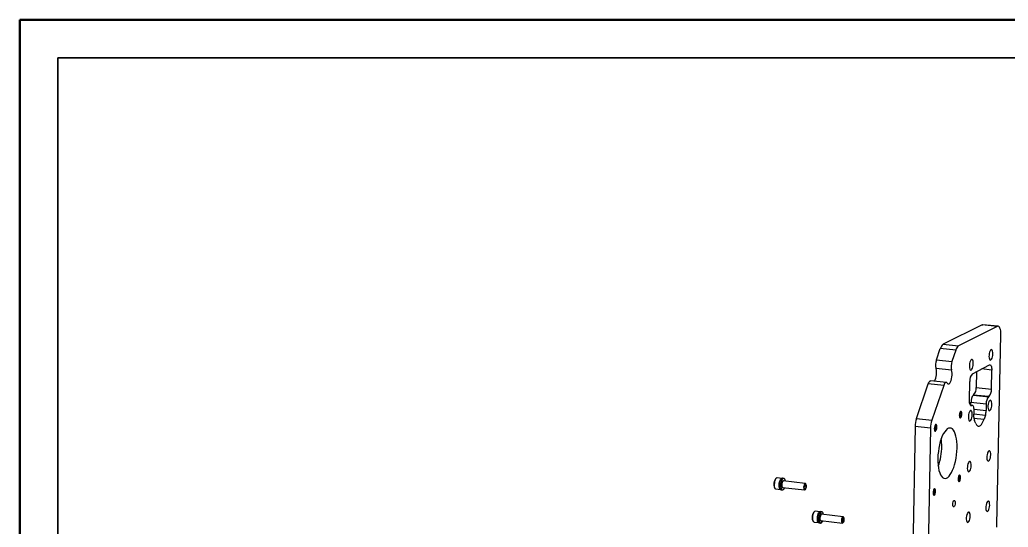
# Model space of a CAD drawing. Header units: millimetres. Extents: x 0 to 279, y 0 to 216.
# Drawn here: x 0 to 165, y 131.2 to 215.9 of the extents above; entities that cross this region are included whole.
import ezdxf

# ---------------------------------------------------------------- set-up
doc = ezdxf.new("R2010")
doc.units = ezdxf.units.MM
doc.layers.add('PAGE_BORDER', color=7, linetype='Continuous')

msp = doc.modelspace()

# ---------------------------------------------------------------- linework, layer by layer
at = {"color": 7, "linetype": 'Continuous', "lineweight": 50}
for p, q in [((0, 0), (0, 215.9)), ((0, 215.9), (279.4, 215.9))]:
    msp.add_line(p, q, dxfattribs=at)
at = {"color": 7, "linetype": 'Continuous', "lineweight": 25}
for p, q in [((160.59, 164.97), (154.11, 161.75)), ((163.14, 164.71), (160.59, 164.97)), ((163.28, 164.74), (160.74, 165)), ((163.14, 164.71), (156.69, 161.48)), ((163.07, 131.66), (163.75, 163.34)), ((154.11, 161.75), (156.69, 161.48)), ((152.99, 159.13), (153.63, 161.01)), ((156.21, 160.74), (153.63, 161.01)), ((156.21, 160.74), (155.57, 158.86)), ((152.99, 159.13), (155.57, 158.86)), ((155.51, 157.42), (152.93, 157.69)), ((158.98, 156.81), (161.84, 158.28)), ((159.67, 157.16), (159.61, 154.54)), ((162.16, 154.27), (162.23, 157.43)), ((149.63, 149.33), (151.63, 155.16)), ((154.21, 154.88), (151.63, 155.16)), ((154.61, 155.37), (152.03, 155.65)), ((158.48, 152.35), (158.55, 155.54)), ((154.21, 154.88), (152.22, 149.05)), ((159.61, 154.54), (162.16, 154.27)), ((158.74, 151.56), (158.75, 152.06)), ((158.75, 152.06), (161.3, 151.78)), ((159.16, 153.26), (159.18, 153.27)), ((159.16, 153.26), (161.71, 152.99)), ((161.73, 153), (159.18, 153.27)), ((161.3, 151.78), (161.28, 150.67)), ((161.73, 153), (161.71, 152.99)), ((158.99, 151.54), (158.64, 151.57)), ((158.9, 151.52), (158.87, 151.5)), ((159.24, 149.59), (159.27, 150.71)), ((149.63, 149.33), (152.22, 149.05)), ((159.54, 148.5), (159.34, 148.94)), ((161.15, 149.9), (160.93, 149.23)), ((149.41, 148.01), (149.01, 125.81)), ((152, 147.73), (149.41, 148.01)), ((152, 147.73), (151.58, 125.5)), ((126.22, 139.35), (126.14, 139.28)), ((127.16, 139.33), (126.38, 139.42)), ((127.51, 139.35), (127.29, 139.37)), ((131.09, 138.51), (127.39, 138.93)), ((125.98, 137.79), (126.04, 137.7)), ((126.18, 137.6), (126.96, 137.51)), ((127.07, 137.44), (127.29, 137.42)), ((127.27, 137.85), (130.97, 137.43)), ((131.11, 137.52), (131.19, 137.65)), ((131.26, 138.24), (131.21, 138.39)), ((132.61, 133.8), (132.53, 133.73)), ((133.54, 133.78), (132.76, 133.87)), ((133.88, 133.79), (133.66, 133.82)), ((132.36, 132.26), (132.42, 132.17)), ((132.55, 132.07), (133.33, 131.98)), ((133.63, 132.32), (137.29, 131.9)), ((137.42, 132.96), (133.76, 133.38)), ((137.42, 131.99), (137.51, 132.11)), ((137.58, 132.7), (137.52, 132.84)), ((133.44, 131.92), (133.66, 131.89))]:
    msp.add_line(p, q, dxfattribs=at)
at = {"color": 8, "linetype": 'Continuous', "lineweight": 25}
for p, q in [((162.23, 157.43), (160.53, 157.61)), ((158.67, 151.54), (158.9, 151.52)), ((158.69, 151.52), (158.87, 151.5)), ((159.26, 150.88), (161.28, 150.67)), ((159.25, 150.1), (161.15, 149.9)), ((159.25, 149.41), (160.93, 149.23))]:
    msp.add_line(p, q, dxfattribs=at)
at = {"color": 7, "linetype": 'Continuous', "lineweight": 25, "flags": 128}
for points in [[(160.59, 164.97), (160.72, 165), (160.74, 165)], [(163.75, 163.34), (163.74, 163.66), (163.71, 163.96), (163.66, 164.22), (163.59, 164.44), (163.49, 164.6), (163.38, 164.7), (163.27, 164.74), (163.14, 164.71)], [(162.4, 160.14), (162.4, 160.39), (162.36, 160.6), (162.3, 160.75), (162.21, 160.83), (162.12, 160.84), (162.02, 160.77), (161.93, 160.63), (161.85, 160.44), (161.79, 160.2), (161.76, 159.94), (161.75, 159.69), (161.78, 159.46), (161.83, 159.28), (161.9, 159.16), (161.99, 159.11), (162.08, 159.14), (162.18, 159.24), (162.27, 159.41), (162.34, 159.63), (162.38, 159.89), (162.4, 160.14)], [(159.14, 158.48), (159.13, 158.73), (159.09, 158.94), (159.03, 159.09), (158.95, 159.17), (158.85, 159.18), (158.75, 159.11), (158.66, 158.97), (158.58, 158.77), (158.52, 158.53), (158.48, 158.27), (158.48, 158.02), (158.5, 157.79), (158.55, 157.6), (158.63, 157.48), (158.72, 157.44), (158.82, 157.47), (158.91, 157.58), (159, 157.75), (159.07, 157.97), (159.12, 158.22), (159.14, 158.48)], [(154.77, 155.25), (154.87, 155.14), (154.98, 155.11), (155.1, 155.15), (155.22, 155.27), (155.34, 155.45), (155.43, 155.69), (155.51, 155.98), (155.57, 156.28), (155.6, 156.6), (155.59, 156.91), (155.56, 157.19), (155.51, 157.42)], [(161.84, 158.28), (161.92, 158.3), (162, 158.28), (162.06, 158.22), (162.12, 158.12), (162.17, 157.98), (162.2, 157.82), (162.22, 157.63), (162.23, 157.43)], [(151.63, 155.16), (151.69, 155.31), (151.76, 155.44), (151.83, 155.54), (151.9, 155.61), (151.98, 155.64), (152.03, 155.65)], [(154.77, 155.25), (154.71, 155.33), (154.64, 155.37), (154.56, 155.37), (154.49, 155.34), (154.41, 155.27), (154.34, 155.17), (154.27, 155.04), (154.21, 154.88)], [(158.87, 151.5), (158.79, 151.48), (158.72, 151.5), (158.65, 151.56), (158.59, 151.66), (158.54, 151.8), (158.51, 151.96), (158.49, 152.15), (158.48, 152.35)], [(162.23, 151.69), (162.22, 151.93), (162.18, 152.14), (162.12, 152.29), (162.04, 152.37), (161.94, 152.38), (161.84, 152.31), (161.75, 152.17), (161.67, 151.97), (161.61, 151.73), (161.58, 151.47), (161.57, 151.22), (161.6, 150.99), (161.65, 150.81), (161.72, 150.69), (161.81, 150.65), (161.91, 150.68), (162, 150.79), (162.09, 150.96), (162.16, 151.18), (162.21, 151.43), (162.23, 151.69)], [(157.22, 150.1), (157.21, 150.3), (157.16, 150.45), (157.1, 150.53), (157.02, 150.53), (156.94, 150.45), (156.87, 150.3), (156.82, 150.1), (156.8, 149.88), (156.81, 149.69), (156.85, 149.54), (156.92, 149.46), (157, 149.46), (157.08, 149.54), (157.15, 149.69), (157.2, 149.89), (157.22, 150.1)], [(157.1, 150.1), (157.09, 150.26), (157.05, 150.38), (157, 150.45), (156.94, 150.46)], [(158.97, 149.97), (158.96, 150.22), (158.92, 150.42), (158.86, 150.57), (158.77, 150.66), (158.68, 150.66), (158.58, 150.59), (158.49, 150.45), (158.41, 150.25), (158.35, 150.01), (158.31, 149.75), (158.31, 149.5), (158.33, 149.27), (158.38, 149.09), (158.46, 148.97), (158.55, 148.92), (158.64, 148.96), (158.74, 149.07), (158.83, 149.24), (158.9, 149.46), (158.95, 149.71), (158.97, 149.97)], [(159.27, 150.71), (159.26, 150.91), (159.24, 151.08), (159.21, 151.24), (159.17, 151.37), (159.11, 151.46), (159.04, 151.52), (158.97, 151.54), (158.9, 151.52)], [(156.85, 149.56), (156.85, 149.56), (156.91, 149.56), (156.98, 149.63), (157.04, 149.75), (157.08, 149.92), (157.1, 150.1)], [(159.54, 148.5), (159.67, 148.28), (159.81, 148.14), (159.97, 148.08), (160.14, 148.09), (160.31, 148.18), (160.48, 148.34), (160.64, 148.58), (160.79, 148.88), (160.93, 149.23)], [(153.05, 147.92), (153.04, 148.12), (152.99, 148.27), (152.93, 148.35), (152.85, 148.35), (152.76, 148.26), (152.69, 148.11), (152.64, 147.91), (152.62, 147.69), (152.64, 147.49), (152.68, 147.34), (152.74, 147.26), (152.83, 147.26), (152.91, 147.35), (152.98, 147.5), (153.03, 147.7), (153.05, 147.92)], [(152.67, 147.36), (152.67, 147.36), (152.74, 147.36), (152.81, 147.43), (152.87, 147.56), (152.91, 147.73), (152.93, 147.91)], [(152.93, 147.91), (152.92, 148.07), (152.88, 148.2), (152.82, 148.27), (152.77, 148.27)], [(156.43, 144.42), (156.42, 144.97), (156.39, 145.49), (156.33, 145.98), (156.24, 146.42), (156.12, 146.81), (155.98, 147.14), (155.82, 147.41), (155.64, 147.6), (155.44, 147.72), (155.23, 147.76), (155.02, 147.72), (154.8, 147.61), (154.58, 147.42), (154.36, 147.15), (154.16, 146.82), (153.96, 146.43), (153.79, 145.98), (153.63, 145.49), (153.49, 144.97), (153.38, 144.41), (153.3, 143.84), (153.24, 143.27), (153.22, 142.7), (153.22, 142.14), (153.26, 141.62), (153.32, 141.13), (153.41, 140.68), (153.53, 140.29), (153.67, 139.96), (153.84, 139.7), (154.02, 139.51), (154.21, 139.4), (154.42, 139.36), (154.64, 139.4), (154.86, 139.52), (155.08, 139.71), (155.29, 139.98), (155.49, 140.31), (155.69, 140.7), (155.86, 141.15), (156.02, 141.64), (156.15, 142.16), (156.26, 142.71), (156.35, 143.28), (156.4, 143.85), (156.43, 144.42)], [(162.05, 143.27), (162.04, 143.51), (162, 143.71), (161.94, 143.86), (161.86, 143.94), (161.76, 143.95), (161.67, 143.88), (161.58, 143.73), (161.5, 143.54), (161.44, 143.3), (161.4, 143.04), (161.4, 142.79), (161.42, 142.56), (161.47, 142.38), (161.54, 142.27), (161.63, 142.23), (161.73, 142.26), (161.82, 142.37), (161.91, 142.54), (161.98, 142.76), (162.03, 143.01), (162.05, 143.27)], [(158.79, 141.5), (158.78, 141.74), (158.75, 141.94), (158.68, 142.09), (158.6, 142.17), (158.51, 142.18), (158.41, 142.11), (158.31, 141.96), (158.23, 141.76), (158.17, 141.52), (158.14, 141.27), (158.13, 141.01), (158.16, 140.78), (158.21, 140.61), (158.28, 140.49), (158.37, 140.45), (158.47, 140.48), (158.57, 140.59), (158.66, 140.76), (158.73, 140.99), (158.77, 141.24), (158.79, 141.5)], [(126.38, 139.42), (126.37, 139.42), (126.26, 139.39), (126.15, 139.27), (126.06, 139.09), (125.98, 138.86), (125.93, 138.59), (125.91, 138.32)], [(126.73, 138.23), (126.75, 138.5), (126.8, 138.76), (126.88, 139), (126.97, 139.18), (127.08, 139.29), (127.15, 139.32)], [(127.29, 139.37), (127.25, 139.37), (127.14, 139.31), (127.03, 139.18), (126.94, 138.99), (126.86, 138.75), (126.81, 138.48), (126.79, 138.2)], [(127.77, 138.88), (127.74, 139.06), (127.67, 139.23), (127.57, 139.33), (127.47, 139.35), (127.36, 139.29), (127.25, 139.16), (127.15, 138.96), (127.08, 138.72), (127.03, 138.45), (127.01, 138.18)], [(127.53, 138.91), (127.47, 138.95), (127.39, 138.93), (127.3, 138.83), (127.24, 138.67), (127.19, 138.47), (127.17, 138.26)], [(157.01, 139.47), (156.99, 139.67), (156.95, 139.82), (156.89, 139.9), (156.81, 139.9), (156.73, 139.81), (156.66, 139.66), (156.61, 139.46), (156.59, 139.25), (156.6, 139.05), (156.64, 138.9), (156.71, 138.82), (156.79, 138.82), (156.87, 138.91), (156.94, 139.06), (156.99, 139.26), (157.01, 139.47)], [(156.63, 138.92), (156.64, 138.92), (156.7, 138.92), (156.77, 138.99), (156.83, 139.12), (156.87, 139.29), (156.88, 139.46)], [(156.88, 139.46), (156.87, 139.63), (156.84, 139.75), (156.79, 139.82), (156.76, 139.82)], [(125.91, 138.32), (125.92, 138.06), (125.97, 137.85), (126.04, 137.69), (126.13, 137.61), (126.18, 137.6)], [(126.95, 137.52), (126.95, 137.52), (126.86, 137.6), (126.79, 137.76), (126.74, 137.97), (126.73, 138.23)], [(126.79, 138.2), (126.8, 137.95), (126.85, 137.73), (126.92, 137.56), (127.01, 137.46), (127.07, 137.44)], [(127.01, 138.18), (127.02, 137.92), (127.07, 137.7), (127.14, 137.54), (127.23, 137.44), (127.33, 137.42), (127.44, 137.48), (127.55, 137.61), (127.65, 137.8), (127.65, 137.81)], [(127.17, 138.26), (127.18, 138.07), (127.23, 137.92), (127.29, 137.83), (127.37, 137.82), (127.41, 137.84)], [(131.21, 138.39), (131.19, 138.42), (131.12, 138.5), (131.04, 138.49), (130.96, 138.41), (130.89, 138.26), (130.84, 138.07), (130.82, 137.86), (130.83, 137.66), (130.88, 137.52), (130.94, 137.44), (131.03, 137.44), (131.11, 137.52)], [(131.29, 138.03), (131.28, 138.17), (131.25, 138.27), (131.2, 138.32), (131.15, 138.32), (131.09, 138.26), (131.04, 138.16), (131.01, 138.02), (130.99, 137.88), (131, 137.75), (131.03, 137.64), (131.08, 137.59), (131.14, 137.59), (131.19, 137.65), (131.24, 137.75), (131.28, 137.89), (131.29, 138.03)], [(152.85, 137.2), (152.83, 137.4), (152.79, 137.55), (152.72, 137.63), (152.64, 137.62), (152.56, 137.54), (152.49, 137.38), (152.44, 137.18), (152.42, 136.97), (152.43, 136.77), (152.48, 136.62), (152.54, 136.54), (152.62, 136.54), (152.7, 136.63), (152.78, 136.78), (152.83, 136.98), (152.85, 137.2)], [(152.47, 136.64), (152.47, 136.64), (152.54, 136.64), (152.61, 136.72), (152.67, 136.84), (152.71, 137.01), (152.72, 137.19)], [(152.72, 137.19), (152.71, 137.35), (152.68, 137.48), (152.62, 137.55), (152.57, 137.55)], [(155.7, 135.02), (155.72, 135.23), (155.77, 135.43), (155.84, 135.59), (155.92, 135.67), (156, 135.67), (156.06, 135.6), (156.1, 135.45), (156.11, 135.25), (156.09, 135.04), (156.05, 134.84), (155.98, 134.69), (155.9, 134.6), (155.82, 134.6), (155.75, 134.67), (155.71, 134.82), (155.7, 135.02)], [(161.87, 134.88), (161.86, 135.12), (161.82, 135.32), (161.76, 135.47), (161.68, 135.55), (161.59, 135.55), (161.49, 135.48), (161.4, 135.34), (161.32, 135.14), (161.26, 134.9), (161.23, 134.64), (161.22, 134.39), (161.25, 134.17), (161.3, 133.99), (161.37, 133.88), (161.46, 133.83), (161.55, 133.87), (161.65, 133.98), (161.73, 134.15), (161.8, 134.37), (161.85, 134.62), (161.87, 134.88)], [(132.76, 133.87), (132.75, 133.87), (132.64, 133.83), (132.54, 133.72), (132.44, 133.54), (132.37, 133.31), (132.32, 133.05), (132.3, 132.78)], [(133.11, 132.69), (133.13, 132.95), (133.18, 133.21), (133.25, 133.44), (133.35, 133.62), (133.45, 133.74), (133.52, 133.77)], [(133.66, 133.82), (133.62, 133.82), (133.51, 133.76), (133.41, 133.63), (133.31, 133.44), (133.24, 133.2), (133.19, 132.93), (133.17, 132.66)], [(134.13, 133.34), (134.09, 133.52), (134.02, 133.68), (133.94, 133.77), (133.83, 133.79), (133.73, 133.73), (133.62, 133.6), (133.53, 133.41), (133.45, 133.18), (133.41, 132.91), (133.39, 132.64)], [(158.62, 133.05), (158.61, 133.3), (158.57, 133.5), (158.51, 133.65), (158.43, 133.73), (158.33, 133.73), (158.24, 133.66), (158.14, 133.51), (158.06, 133.31), (158, 133.07), (157.97, 132.81), (157.96, 132.56), (157.99, 132.33), (158.04, 132.16), (158.11, 132.04), (158.2, 132), (158.3, 132.04), (158.4, 132.15), (158.48, 132.32), (158.56, 132.54), (158.6, 132.8), (158.62, 133.05)], [(132.3, 132.78), (132.31, 132.53), (132.35, 132.32), (132.43, 132.16), (132.52, 132.08), (132.55, 132.07)], [(133.33, 131.99), (133.33, 131.99), (133.23, 132.07), (133.16, 132.22), (133.12, 132.43), (133.11, 132.69)], [(133.17, 132.66), (133.18, 132.41), (133.22, 132.19), (133.29, 132.03), (133.38, 131.94), (133.44, 131.92)], [(133.39, 132.64), (133.4, 132.39), (133.44, 132.17), (133.51, 132.01), (133.6, 131.91), (133.7, 131.89), (133.81, 131.95), (133.91, 132.08), (134, 132.27), (134.01, 132.28)], [(133.9, 133.36), (133.83, 133.4), (133.75, 133.38), (133.67, 133.28), (133.61, 133.12), (133.56, 132.93), (133.54, 132.72)], [(133.54, 132.72), (133.55, 132.53), (133.6, 132.39), (133.66, 132.3), (133.74, 132.29), (133.78, 132.31)], [(137.52, 132.84), (137.51, 132.87), (137.44, 132.95), (137.36, 132.94), (137.28, 132.86), (137.21, 132.71), (137.16, 132.52), (137.14, 132.31), (137.16, 132.13), (137.2, 131.98), (137.27, 131.91), (137.35, 131.91), (137.42, 131.99)], [(137.6, 132.49), (137.6, 132.62), (137.57, 132.72), (137.52, 132.78), (137.47, 132.77), (137.41, 132.72), (137.36, 132.61), (137.33, 132.48), (137.32, 132.34), (137.32, 132.21), (137.35, 132.11), (137.4, 132.06), (137.45, 132.06), (137.51, 132.12), (137.56, 132.22), (137.59, 132.35), (137.6, 132.49)]]:
    msp.add_lwpolyline(points, dxfattribs=at)
at = {"color": 7, "linetype": 'Continuous', "lineweight": 25}
for centre, radius, start, end in [((154.89, 160.71), 1.29, 126.8942, 166.7789), ((157.47, 160.44), 1.3, 127.0842, 166.845), ((155.34, 158.31), 2.5, 160.8516, 194.4145), ((157.94, 158.04), 2.51, 160.9167, 194.2937), ((150.2, 156.95), 2.82, 330.8461, 15.2441), ((160.22, 155.68), 1.68, 137.5824, 184.9592), ((157.95, 154.4), 1.67, 317.7258, 4.8837), ((160.48, 154.13), 1.68, 317.9045, 4.833), ((160.34, 152.19), 1.59, 137.7249, 184.8837), ((162.89, 151.92), 1.6, 137.9035, 184.833), ((158.62, 150.71), 2.66, 342.1192, 359.01), ((153.86, 147.94), 4.45, 161.8507, 179.1666), ((156.48, 147.66), 4.48, 161.9128, 179.1304), ((160.82, 149.5), 1.58, 176.6152, 200.7202), ((144.88, 144.91), 8.98, 358.6282, 6.7525), ((143.57, 144.8), 10.3, 340.7805, 359.421), ((127.21, 138.45), 1.35, 142.0254, 184.2285), ((126.9, 138.27), 1.04, 175.6081, 207.3009), ((133.59, 132.91), 1.34, 142.0955, 184.1411), ((133.27, 132.73), 1.02, 175.459, 207.167), ((158.4, 131.76), 4.67, 353.1097, 358.7227)]:
    msp.add_arc(centre, radius, start, end, dxfattribs=at)
at = {"layer": 'PAGE_BORDER', "lineweight": 35}
for p, q in [((6.35, 209.55), (273.05, 209.55)), ((6.35, 6.35), (6.35, 209.55))]:
    msp.add_line(p, q, dxfattribs=at)

doc.saveas('drawing.dxf')
